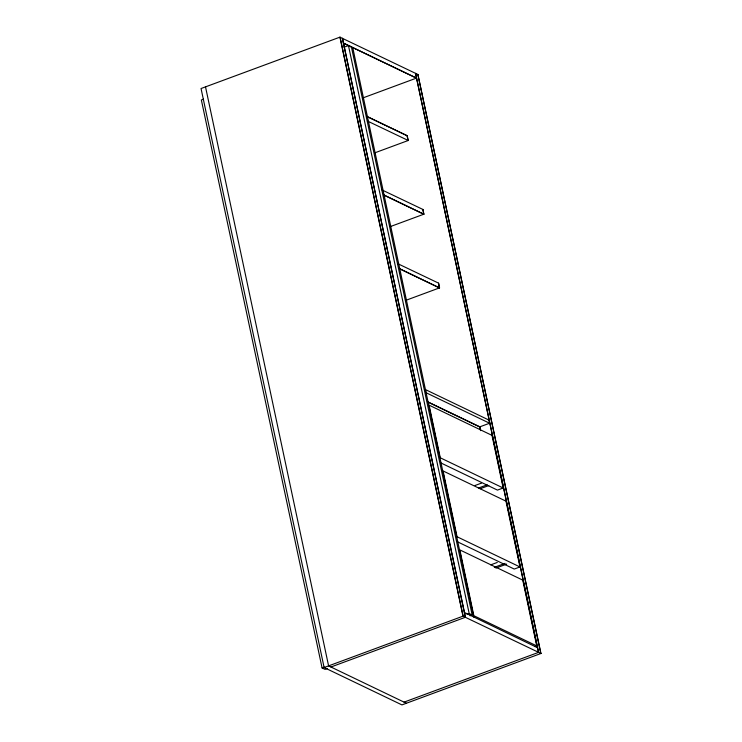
<?xml version="1.0" encoding="UTF-8"?>
<svg xmlns="http://www.w3.org/2000/svg" width="742" height="742" viewBox="0 0 742 742"><rect width="100%" height="100%" fill="white"/><g stroke="black" fill="none" stroke-linecap="round" stroke-linejoin="round"><path stroke-width="1.11" d="M203.531 99.187L201.36 99.994L322.084 667.958L325.07 669.386L327.231 668.588M344.13 47.182L348.462 45.587L351.439 47.015L472.162 614.979L470.001 615.777M324.124 667.54L463.147 616.12L340.077 37.1L201.045 88.521L324.124 667.54L401.923 704.9L540.955 653.479L417.876 74.46L540.807 653.535M363.292 97.777L416.55 78.077L343.268 43.017L416.401 78.133M367.411 116.754L407.228 135.749L408.23 140.488L374.58 152.926M390.246 226.625L423.895 214.178L422.894 209.439L423.747 214.234L384.087 195.183M405.911 300.315L439.561 287.868L438.55 283.129L439.412 287.924L399.752 268.882M427.475 401.839L479.666 426.9L489.59 423.228L488.922 420.065L425.259 389.494L425.927 392.657L489.59 423.228M475.056 485.491L481.53 483.098M478.618 487.995L487.253 484.804M480.176 488.746L488.811 485.546M503.169 487.995L440.284 457.795L429.089 405.16L491.983 435.359L503.169 487.995L497.465 490.11L440.757 462.878M490.759 564.847L497.242 562.455M494.32 567.352L505.117 563.354M495.879 568.094L506.675 564.106M519.957 566.953L457.063 536.754L443.076 470.957L505.97 501.156L519.957 566.953L514.243 569.058L457.536 541.836M464.473 612.502L537.458 647.673M322.084 667.958L324.254 667.151M467.024 614.348L469.185 613.541L472.162 614.979M330.923 667.012L465.484 617.242L342.405 38.222L465.336 617.288M534.834 646.616L536.735 645.911L522.748 580.114L459.864 549.915L473.85 615.712L536.735 645.911M404.056 702.127L538.618 652.357L415.548 73.337L538.469 652.413M417.876 74.46L339.929 37.156L462.999 616.175L540.955 653.479M366.52 116.197L407.228 135.749M367.373 120.992L408.23 140.488M382.037 189.952L422.894 209.439M384.235 195.127L423.895 214.178M397.703 263.642L438.55 283.129M399.901 268.827L439.561 287.868M427.624 401.784L479.814 426.845L480.621 430.638M406.393 703.249L328.595 665.889L205.515 86.87M479.666 426.9L480.269 429.739M407.08 135.805L408.081 140.535M352.738 47.562L473.795 617.103M348.462 45.587L469.185 613.541"/></g></svg>
